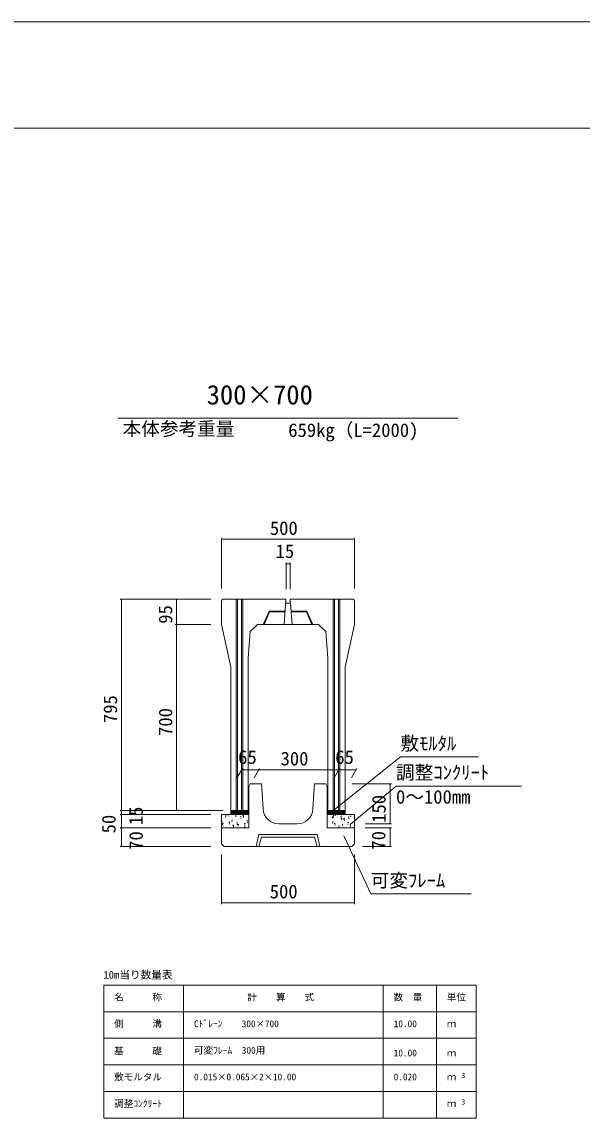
# Model space of a CAD drawing. Units: millimetres on the paper, scale 1:20. Extents: x -2 to 839, y 0 to 594.
# Drawn here: x 523.7 to 628.9, y 388.1 to 594.1 of the extents above; entities that cross this region are included whole.
import ezdxf
from ezdxf.enums import TextEntityAlignment as Align

# ---------------------------------------------------------------- set-up
doc = ezdxf.new("R2010")
doc.units = ezdxf.units.MM
for name, color, linetype, lineweight in [('0_2', 7, 'Continuous', 18), ('D-STR-DIM（寸法）', 7, 'Continuous', 18), ('D-STR-HTXT（旗揚げ）', 4, 'Continuous', 18), ('D-STR-STRn（構造物）', 5, 'Continuous', 18), ('D-STR-TXT（文字）', 7, 'Continuous', 18), ('D-STR（構造物外形線）', 1, 'Continuous', 18), ('D-TTL(外枠）', 2, 'Continuous', 18), ('DEFPOINTS_3', 8, 'Continuous', 18)]:
    doc.layers.add(name, color=color, linetype=linetype, lineweight=lineweight)
doc.styles.add('ＭＳ ゴシック', font='')
doc.styles.get('ＭＳ ゴシック').set_extended_font_data('MS Gothic')

msp = doc.modelspace()

# ---------------------------------------------------------------- linework, layer by layer
at = {"layer": '0_2'}
for p, q in [((561.174, 496.884), (561.324, 496.909)), ((561.324, 496.859), (561.174, 496.884)), ((586.024, 496.909), (586.174, 496.884)), ((586.174, 496.884), (586.024, 496.859)), ((573.287, 492.301), (573.437, 492.326)), ((573.437, 492.276), (573.287, 492.301)), ((573.91, 492.326), (574.06, 492.301)), ((574.06, 492.301), (573.91, 492.276)), ((542.352, 485.495), (542.377, 485.645)), ((542.377, 485.645), (542.402, 485.495)), ((552.712, 485.495), (552.737, 485.645)), ((552.737, 485.645), (552.762, 485.495)), ((552.737, 480.895), (552.712, 481.045)), ((552.712, 480.745), (552.737, 480.895)), ((552.762, 481.045), (552.737, 480.895)), ((552.737, 480.895), (552.762, 480.745)), ((564.942, 453.564), (565.092, 453.589)), ((565.092, 453.539), (564.942, 453.564)), ((568.029, 453.589), (568.179, 453.564)), ((568.179, 453.564), (568.029, 453.539)), ((568.179, 453.564), (568.329, 453.589)), ((568.329, 453.539), (568.179, 453.564)), ((583.029, 453.589), (583.179, 453.564)), ((583.179, 453.564), (583.029, 453.539)), ((583.179, 453.564), (583.329, 453.589)), ((583.329, 453.539), (583.179, 453.564)), ((586.292, 453.589), (586.442, 453.564)), ((586.442, 453.564), (586.292, 453.539)), ((592.811, 450.745), (592.836, 450.895)), ((592.836, 450.895), (592.861, 450.745)), ((542.339, 445.745), (542.364, 445.895)), ((542.364, 445.145), (542.339, 445.295)), ((542.339, 444.995), (542.364, 445.145)), ((542.377, 445.895), (542.352, 446.045)), ((542.364, 445.895), (542.389, 445.745)), ((542.389, 445.295), (542.364, 445.145)), ((542.364, 445.145), (542.389, 444.995)), ((542.402, 446.045), (542.377, 445.895)), ((552.737, 445.895), (552.712, 446.045)), ((552.762, 446.045), (552.737, 445.895)), ((592.836, 443.395), (592.811, 443.545)), ((592.861, 443.545), (592.836, 443.395)), ((542.364, 442.645), (542.339, 442.795)), ((542.339, 442.495), (542.364, 442.645)), ((542.389, 442.795), (542.364, 442.645)), ((542.364, 442.645), (542.389, 442.495)), ((592.811, 442.495), (592.836, 442.645)), ((592.836, 442.645), (592.861, 442.495)), ((542.364, 439.145), (542.339, 439.295)), ((542.389, 439.295), (542.364, 439.145)), ((592.836, 439.145), (592.811, 439.295)), ((592.861, 439.295), (592.836, 439.145)), ((561.148, 428.567), (561.298, 428.592)), ((585.998, 428.592), (586.148, 428.567)), ((561.298, 428.542), (561.148, 428.567)), ((586.148, 428.567), (585.998, 428.542))]:
    msp.add_line(p, q, dxfattribs=at)
at = {"layer": '0_2', "color": 9}
for p, q in [((561.174, 496.884), (561.194, 496.884)), ((586.174, 496.884), (586.154, 496.884)), ((573.287, 492.301), (573.307, 492.301)), ((574.06, 492.301), (574.04, 492.301)), ((542.377, 485.645), (542.377, 485.625)), ((552.737, 485.645), (552.737, 485.625)), ((552.737, 480.895), (552.737, 480.915)), ((552.737, 480.895), (552.737, 480.875)), ((564.942, 453.564), (564.962, 453.564)), ((568.179, 453.564), (568.159, 453.564)), ((568.179, 453.564), (568.199, 453.564)), ((583.179, 453.564), (583.159, 453.564)), ((583.179, 453.564), (583.199, 453.564)), ((586.442, 453.564), (586.422, 453.564)), ((592.836, 450.895), (592.836, 450.875)), ((542.364, 445.895), (542.364, 445.875)), ((542.364, 445.145), (542.364, 445.165)), ((542.364, 445.145), (542.364, 445.125)), ((542.377, 445.895), (542.377, 445.915)), ((552.737, 445.895), (552.737, 445.915)), ((592.836, 443.395), (592.836, 443.415)), ((542.364, 442.645), (542.364, 442.665)), ((542.364, 442.645), (542.364, 442.625)), ((592.836, 442.645), (592.836, 442.625)), ((542.364, 439.145), (542.364, 439.165)), ((592.836, 439.145), (592.836, 439.165)), ((561.148, 428.567), (561.168, 428.567)), ((586.148, 428.567), (586.128, 428.567))]:
    msp.add_line(p, q, dxfattribs=at)
at = {"layer": 'D-STR-DIM（寸法）'}
for p, q in [((561.174, 487.645), (561.174, 497.134)), ((561.194, 496.884), (586.154, 496.884)), ((586.174, 487.645), (586.174, 497.134)), ((573.287, 487.495), (573.287, 492.551)), ((574.06, 487.495), (574.06, 492.551)), ((574.04, 492.301), (573.307, 492.301)), ((559.174, 485.645), (542.127, 485.645)), ((542.377, 485.625), (542.377, 445.915)), ((559.174, 485.645), (552.487, 485.645)), ((552.737, 480.915), (552.737, 485.625)), ((559.174, 480.895), (552.487, 480.895)), ((559.174, 480.895), (552.487, 480.895)), ((552.737, 480.875), (552.737, 445.915)), ((564.066, 452.046), (565.086, 453.814)), ((564.962, 453.564), (568.159, 453.564)), ((567.303, 452.046), (568.324, 453.814)), ((567.303, 452.046), (568.324, 453.814)), ((568.199, 453.564), (583.159, 453.564)), ((582.303, 452.046), (583.324, 453.814)), ((582.303, 452.046), (583.324, 453.814)), ((583.199, 453.564), (586.422, 453.564)), ((585.566, 452.046), (586.586, 453.814)), ((585.661, 450.895), (593.086, 450.895)), ((592.836, 450.875), (592.836, 443.415)), ((561.415, 445.895), (542.114, 445.895)), ((559.148, 445.145), (542.114, 445.145)), ((559.148, 445.145), (542.114, 445.145)), ((560.924, 445.895), (542.127, 445.895)), ((542.364, 445.875), (542.364, 445.165)), ((542.364, 445.125), (542.364, 442.665)), ((560.924, 445.895), (552.487, 445.895)), ((588.148, 443.395), (593.086, 443.395)), ((559.148, 442.645), (542.114, 442.645)), ((559.148, 442.645), (542.114, 442.645)), ((542.364, 442.625), (542.364, 439.165)), ((588.148, 442.645), (593.086, 442.645)), ((592.836, 442.625), (592.836, 439.165)), ((559.148, 439.145), (542.114, 439.145)), ((587.648, 439.145), (593.086, 439.145)), ((561.148, 437.645), (561.148, 428.317)), ((586.148, 437.645), (586.148, 428.317)), ((561.168, 428.567), (586.128, 428.567))]:
    msp.add_line(p, q, dxfattribs=at)
at = {"layer": 'D-STR-HTXT（旗揚げ）'}
for p, q in [((541.756, 519.682), (605.54, 519.682)), ((581.738, 445.608), (594.773, 455.976)), ((609.435, 455.976), (594.773, 455.976)), ((585.309, 443.25), (593.955, 450.514)), ((617.553, 450.514), (593.955, 450.514)), ((584.117, 441.145), (589.201, 430.233)), ((608.065, 430.233), (589.201, 430.233)), ((539.034, 413.097), (609.034, 413.097)), ((539.034, 388.097), (539.034, 413.097)), ((554.034, 388.097), (554.034, 413.097)), ((591.534, 388.097), (591.534, 413.097)), ((601.534, 397.097), (601.534, 413.097)), ((601.534, 388.097), (601.534, 413.097)), ((609.034, 388.097), (609.034, 413.097)), ((539.034, 408.097), (609.034, 408.097)), ((539.034, 403.097), (609.034, 403.097)), ((539.034, 398.097), (609.034, 398.097)), ((539.034, 393.097), (609.034, 393.097)), ((539.034, 388.097), (609.034, 388.097))]:
    msp.add_line(p, q, dxfattribs=at)
at = {"layer": 'D-STR-STRn（構造物）'}
for p, q in [((561.148, 445.145), (566.273, 445.145)), ((561.148, 445.145), (561.148, 442.645)), ((562.338, 445.142), (562.341, 445.145)), ((562.338, 445.142), (562.458, 445.131)), ((562.911, 445.145), (562.911, 445.895)), ((562.911, 445.841), (562.965, 445.895)), ((562.911, 445.664), (563.142, 445.895)), ((562.911, 445.488), (563.318, 445.895)), ((562.911, 445.311), (563.495, 445.895)), ((562.922, 445.145), (563.672, 445.895)), ((563.099, 445.145), (563.849, 445.895)), ((563.163, 445.077), (563.155, 445.145)), ((563.275, 445.145), (564.025, 445.895)), ((563.452, 445.145), (564.202, 445.895)), ((563.629, 445.145), (564.379, 445.895)), ((563.773, 445.016), (563.869, 445.131)), ((563.806, 445.145), (564.556, 445.895)), ((563.983, 445.145), (564.733, 445.895)), ((564.159, 445.145), (564.909, 445.895)), ((564.336, 445.145), (565.086, 445.895)), ((564.513, 445.145), (565.263, 445.895)), ((564.69, 445.145), (565.44, 445.895)), ((564.866, 445.145), (565.616, 445.895)), ((565.043, 445.145), (565.793, 445.895)), ((565.162, 444.996), (565.305, 445.145)), ((565.22, 445.145), (565.97, 445.895)), ((565.397, 445.145), (566.147, 445.895)), ((565.574, 445.145), (566.273, 445.845)), ((565.75, 445.145), (566.273, 445.668)), ((565.927, 445.145), (566.273, 445.491)), ((566.104, 445.145), (566.273, 445.314)), ((581.023, 445.745), (581.173, 445.895)), ((581.023, 445.569), (581.35, 445.895)), ((581.023, 445.392), (581.526, 445.895)), ((581.023, 445.215), (581.703, 445.895)), ((586.148, 445.145), (581.023, 445.145)), ((581.13, 445.145), (581.88, 445.895)), ((581.307, 445.145), (582.057, 445.895)), ((581.483, 445.145), (582.233, 445.895)), ((581.66, 445.145), (582.41, 445.895)), ((581.837, 445.145), (582.587, 445.895)), ((582.014, 445.145), (582.764, 445.895)), ((582.191, 445.145), (582.941, 445.895)), ((582.367, 445.145), (583.117, 445.895)), ((582.544, 445.145), (583.294, 445.895)), ((582.721, 445.145), (583.471, 445.895)), ((582.898, 445.145), (583.648, 445.895)), ((583.074, 445.145), (583.824, 445.895)), ((583.251, 445.145), (584.001, 445.895)), ((583.428, 445.145), (584.178, 445.895)), ((583.605, 445.145), (584.355, 445.895)), ((583.782, 445.145), (584.385, 445.749)), ((583.958, 445.145), (584.385, 445.572)), ((584.135, 445.145), (584.385, 445.395)), ((584.312, 445.145), (584.385, 445.219)), ((584.385, 445.145), (584.385, 445.895)), ((585.353, 445.088), (585.494, 445.142)), ((585.354, 445.088), (585.453, 445.021)), ((586.148, 445.145), (586.148, 442.645)), ((561.158, 443.379), (561.314, 443.541)), ((561.158, 443.379), (561.336, 443.351)), ((561.181, 443.763), (561.278, 443.878)), ((561.181, 443.763), (561.301, 443.753)), ((561.262, 443.474), (561.239, 443.6)), ((561.294, 443.129), (561.272, 443.319)), ((561.386, 443.469), (561.526, 443.523)), ((561.386, 443.469), (561.486, 443.402)), ((561.446, 443.125), (561.487, 443.246)), ((561.873, 444.919), (562.013, 444.973)), ((561.873, 444.919), (561.972, 444.852)), ((561.933, 444.575), (561.973, 444.696)), ((562.419, 444.853), (562.396, 444.978)), ((562.616, 443.637), (562.712, 443.752)), ((562.616, 443.638), (562.735, 443.627)), ((562.696, 443.349), (562.673, 443.474)), ((563.067, 444.114), (563.207, 444.168)), ((563.067, 444.114), (563.166, 444.047)), ((563.127, 443.77), (563.167, 443.891)), ((563.293, 443.048), (563.448, 443.21)), ((563.293, 443.048), (563.47, 443.02)), ((563.773, 445.016), (563.892, 445.006)), ((563.854, 444.728), (563.83, 444.853)), ((564.05, 443.512), (564.147, 443.627)), ((564.05, 443.512), (564.17, 443.502)), ((564.131, 443.223), (564.108, 443.349)), ((564.26, 443.309), (564.4, 443.363)), ((564.261, 443.309), (564.36, 443.242)), ((564.321, 442.965), (564.361, 443.085)), ((564.747, 444.759), (564.887, 444.813)), ((564.747, 444.759), (564.847, 444.692)), ((564.807, 444.415), (564.848, 444.536)), ((565.162, 444.996), (565.34, 444.968)), ((565.207, 444.891), (565.304, 445.006)), ((565.207, 444.891), (565.327, 444.88)), ((565.288, 444.602), (565.265, 444.727)), ((565.297, 444.746), (565.275, 444.936)), ((565.485, 443.386), (565.581, 443.501)), ((565.485, 443.387), (565.604, 443.376)), ((565.566, 443.098), (565.542, 443.223)), ((565.941, 443.954), (566.081, 444.008)), ((565.941, 443.954), (566.04, 443.887)), ((566.001, 443.61), (566.042, 443.73)), ((581.023, 443.554), (581.083, 443.625)), ((581.023, 443.507), (581.106, 443.5)), ((581.068, 443.221), (581.045, 443.347)), ((581.973, 444.627), (582.128, 444.789)), ((581.973, 444.627), (582.15, 444.599)), ((581.993, 443.798), (582.133, 443.852)), ((581.993, 443.798), (582.092, 443.731)), ((582.053, 443.454), (582.093, 443.575)), ((582.108, 444.377), (582.086, 444.567)), ((582.144, 444.889), (582.24, 445.004)), ((582.144, 444.889), (582.263, 444.879)), ((582.225, 444.6), (582.202, 444.726)), ((582.421, 443.385), (582.518, 443.5)), ((582.421, 443.385), (582.541, 443.374)), ((582.502, 443.096), (582.479, 443.221)), ((582.539, 444.904), (582.58, 445.025)), ((583.186, 442.993), (583.326, 443.047)), ((583.187, 442.993), (583.286, 442.926)), ((583.578, 444.764), (583.675, 444.879)), ((583.578, 444.764), (583.698, 444.753)), ((583.659, 444.475), (583.636, 444.6)), ((583.673, 444.443), (583.813, 444.497)), ((583.673, 444.443), (583.773, 444.376)), ((583.733, 444.099), (583.774, 444.22)), ((583.856, 443.259), (583.952, 443.374)), ((583.856, 443.259), (583.975, 443.249)), ((583.937, 442.97), (583.914, 443.096)), ((584.107, 444.296), (584.263, 444.458)), ((584.107, 444.296), (584.285, 444.268)), ((584.243, 444.046), (584.221, 444.236)), ((584.867, 443.638), (585.007, 443.692)), ((584.867, 443.638), (584.966, 443.571)), ((584.927, 443.294), (584.968, 443.414)), ((585.013, 444.638), (585.109, 444.753)), ((585.013, 444.638), (585.133, 444.628)), ((585.094, 444.349), (585.071, 444.475)), ((585.29, 443.134), (585.387, 443.249)), ((585.29, 443.134), (585.41, 443.123)), ((585.414, 444.744), (585.454, 444.865)), ((562.58, 442.664), (562.72, 442.718)), ((562.58, 442.664), (562.608, 442.645)), ((563.428, 442.798), (563.406, 442.987)), ((565.427, 442.717), (565.583, 442.879)), ((565.427, 442.717), (565.605, 442.689)), ((565.542, 442.645), (565.541, 442.656)), ((583.247, 442.649), (583.287, 442.769)), ((585.371, 442.845), (585.348, 442.97)), ((586.061, 442.833), (586.148, 442.866)), ((586.061, 442.833), (586.148, 442.774))]:
    msp.add_line(p, q, dxfattribs=at)
at = {"layer": 'D-STR-TXT（文字）', "color": 5}
for p, q in [((566.161, 445.895), (566.273, 445.895)), ((581.161, 445.895), (581.023, 445.895))]:
    msp.add_line(p, q, dxfattribs=at)
at = {"layer": 'D-STR（構造物外形線）'}
for p, q in [((561.161, 485.395), (561.411, 485.645)), ((561.161, 485.395), (561.161, 480.895)), ((573.136, 485.645), (561.411, 485.645)), ((563.911, 445.895), (563.911, 485.645)), ((564.161, 485.645), (564.161, 445.895)), ((564.911, 485.645), (564.911, 445.895)), ((565.161, 445.895), (565.161, 485.645)), ((573.274, 485.495), (572.911, 480.895)), ((573.136, 485.645), (573.274, 485.495)), ((573.227, 484.895), (574.095, 484.895)), ((574.048, 485.495), (574.186, 485.645)), ((574.048, 485.495), (574.411, 480.895)), ((574.186, 485.645), (585.911, 485.645)), ((582.161, 445.895), (582.161, 485.645)), ((582.411, 485.645), (582.411, 445.895)), ((583.161, 485.645), (583.161, 445.895)), ((583.411, 445.895), (583.411, 485.645)), ((585.911, 485.645), (586.161, 485.395)), ((586.161, 485.395), (586.161, 480.895)), ((570.111, 483.395), (569.011, 480.895)), ((570.209, 483.245), (569.175, 480.895)), ((573.108, 483.395), (570.111, 483.395)), ((573.096, 483.245), (570.209, 483.245)), ((574.214, 483.395), (577.211, 483.395)), ((574.225, 483.245), (577.113, 483.245)), ((577.113, 483.245), (578.147, 480.895)), ((577.211, 483.395), (578.311, 480.895)), ((561.161, 480.895), (562.911, 472.895)), ((567.911, 480.895), (566.561, 479.545)), ((575.064, 480.895), (567.911, 480.895)), ((574.411, 480.895), (579.411, 480.895)), ((579.411, 480.895), (580.761, 479.545)), ((586.161, 480.895), (584.411, 472.895)), ((566.561, 479.545), (566.161, 474.545)), ((580.761, 479.545), (581.161, 474.545)), ((566.161, 474.545), (566.161, 445.895)), ((581.161, 474.545), (581.161, 445.895)), ((562.911, 472.895), (562.911, 445.895)), ((584.411, 472.895), (584.411, 445.895)), ((566.273, 450.395), (566.273, 442.645)), ((566.542, 450.895), (566.292, 450.395)), ((566.542, 450.895), (568.667, 450.895)), ((566.542, 450.895), (568.667, 450.895)), ((568.667, 450.895), (568.968, 446.203)), ((578.667, 450.895), (578.354, 446.195)), ((580.792, 450.895), (578.667, 450.895)), ((580.792, 450.895), (581.042, 450.395)), ((581.023, 450.433), (581.023, 442.645)), ((566.161, 445.895), (562.911, 445.895)), ((584.411, 445.895), (581.161, 445.895)), ((571.962, 443.395), (575.36, 443.395)), ((561.148, 439.645), (561.148, 442.645)), ((561.148, 442.645), (566.273, 442.645)), ((567.648, 439.145), (568.148, 441.395)), ((568.148, 441.395), (579.148, 441.395)), ((579.648, 439.145), (579.148, 441.395)), ((586.148, 442.645), (581.023, 442.645)), ((586.148, 442.645), (586.148, 439.645)), ((561.648, 439.145), (561.148, 439.645)), ((585.648, 439.145), (561.648, 439.145)), ((585.648, 439.145), (561.648, 439.145)), ((568.148, 439.145), (568.648, 440.895)), ((568.648, 440.895), (578.648, 440.895)), ((578.648, 440.895), (579.148, 439.145)), ((586.148, 439.645), (585.648, 439.145))]:
    msp.add_line(p, q, dxfattribs=at)
for centre, start, end in [((571.962, 446.395), 183.67103, 269.99614), ((575.36, 446.395), 269.99614, 356.18575)]:
    msp.add_arc(centre, 3, start, end, dxfattribs=at)
at = {"layer": 'D-TTL(外枠）'}
msp.add_line((23.367, 574.14), (818.367, 574.14), dxfattribs=at)
at = {"layer": 'DEFPOINTS_3'}
msp.add_line((-1.633, 594.14), (839.367, 594.14), dxfattribs=at)

# ---------------------------------------------------------------- texts
at = {"layer": 'D-STR-STRn（構造物）', "color": 7, "style": 'ＭＳ ゴシック'}
for s, p in [('500', (570.254, 496.934)), ('15', (571.332, 492.6)), ('65', (564.295, 453.889)), ('300', (572.259, 453.614)), ('65', (582.545, 453.889)), ('500', (570.228, 428.617))]:
    msp.add_text(s, height=2.566, dxfattribs=at).set_placement(p, align=Align.BOTTOM_LEFT)
for s, p in [('95', (552.687, 481.014)), ('795', (542.327, 462.35)), ('700', (552.687, 459.93)), ('150', (592.786, 443.601)), ('15', (547.133, 443.147)), ('50', (542.039, 441.612)), ('70', (547.155, 438.52)), ('70', (592.726, 438.568))]:
    msp.add_text(s, height=2.566, rotation=90, dxfattribs=at).set_placement(p, align=Align.BOTTOM_LEFT)
at = {"layer": 'D-STR-TXT（文字）', "style": 'ＭＳ ゴシック'}
for s, height, p in [('300×700', 3.666, (558.382, 521.131)), ('本体参考重量', 2.566, (542.587, 515.615)), ('659kg（L=2000)', 2.566, (573.707, 515.352)), ('敷ﾓﾙﾀﾙ', 2.566, (594.773, 456.476)), ('調整ｺﾝｸﾘｰﾄ', 2.566, (593.955, 451.014)), ('0～100mm', 2.566, (593.955, 446.422)), ('可変ﾌﾚｰﾑ', 2.566, (589.201, 430.733)), ('10m当り数量表', 1.466, (538.979, 413.859)), ('名\u3000\u3000\u3000称', 1.283, (540.995, 409.798)), ('計\u3000\u3000算\u3000\u3000式', 1.283, (565.999, 409.798)), ('数\u3000量', 1.283, (593.495, 409.798)), ('単位', 1.283, (603.495, 409.798)), ('側\u3000\u3000\u3000溝', 1.283, (540.995, 404.798)), ('Cﾄﾞﾚｰﾝ\u3000\u3000300×700', 1.283, (555.995, 404.798)), ('10.00', 1.283, (593.508, 404.798)), ('ｍ', 1.283, (603.495, 404.798)), ('基\u3000\u3000\u3000礎', 1.283, (540.995, 399.666)), ('可変ﾌﾚｰﾑ\u3000300用', 1.283, (555.995, 399.798)), ('10.00', 1.283, (593.508, 399.298)), ('ｍ', 1.283, (603.495, 399.298)), ('敷モルタル', 1.283, (540.995, 394.798)), ('0.015×0.065×2×10.00', 1.283, (555.995, 394.798)), ('0.020', 1.283, (593.508, 394.798)), ('ｍ', 1.283, (603.495, 394.798)), ('3', 1.026, (606.196, 395.301)), ('調整ｺﾝｸﾘｰﾄ', 1.283, (540.995, 389.798)), ('3', 1.026, (606.196, 390.301)), ('ｍ', 1.283, (603.495, 389.798))]:
    msp.add_text(s, height=height, dxfattribs=at).set_placement(p, align=Align.BOTTOM_LEFT)

doc.saveas('drawing.dxf')
